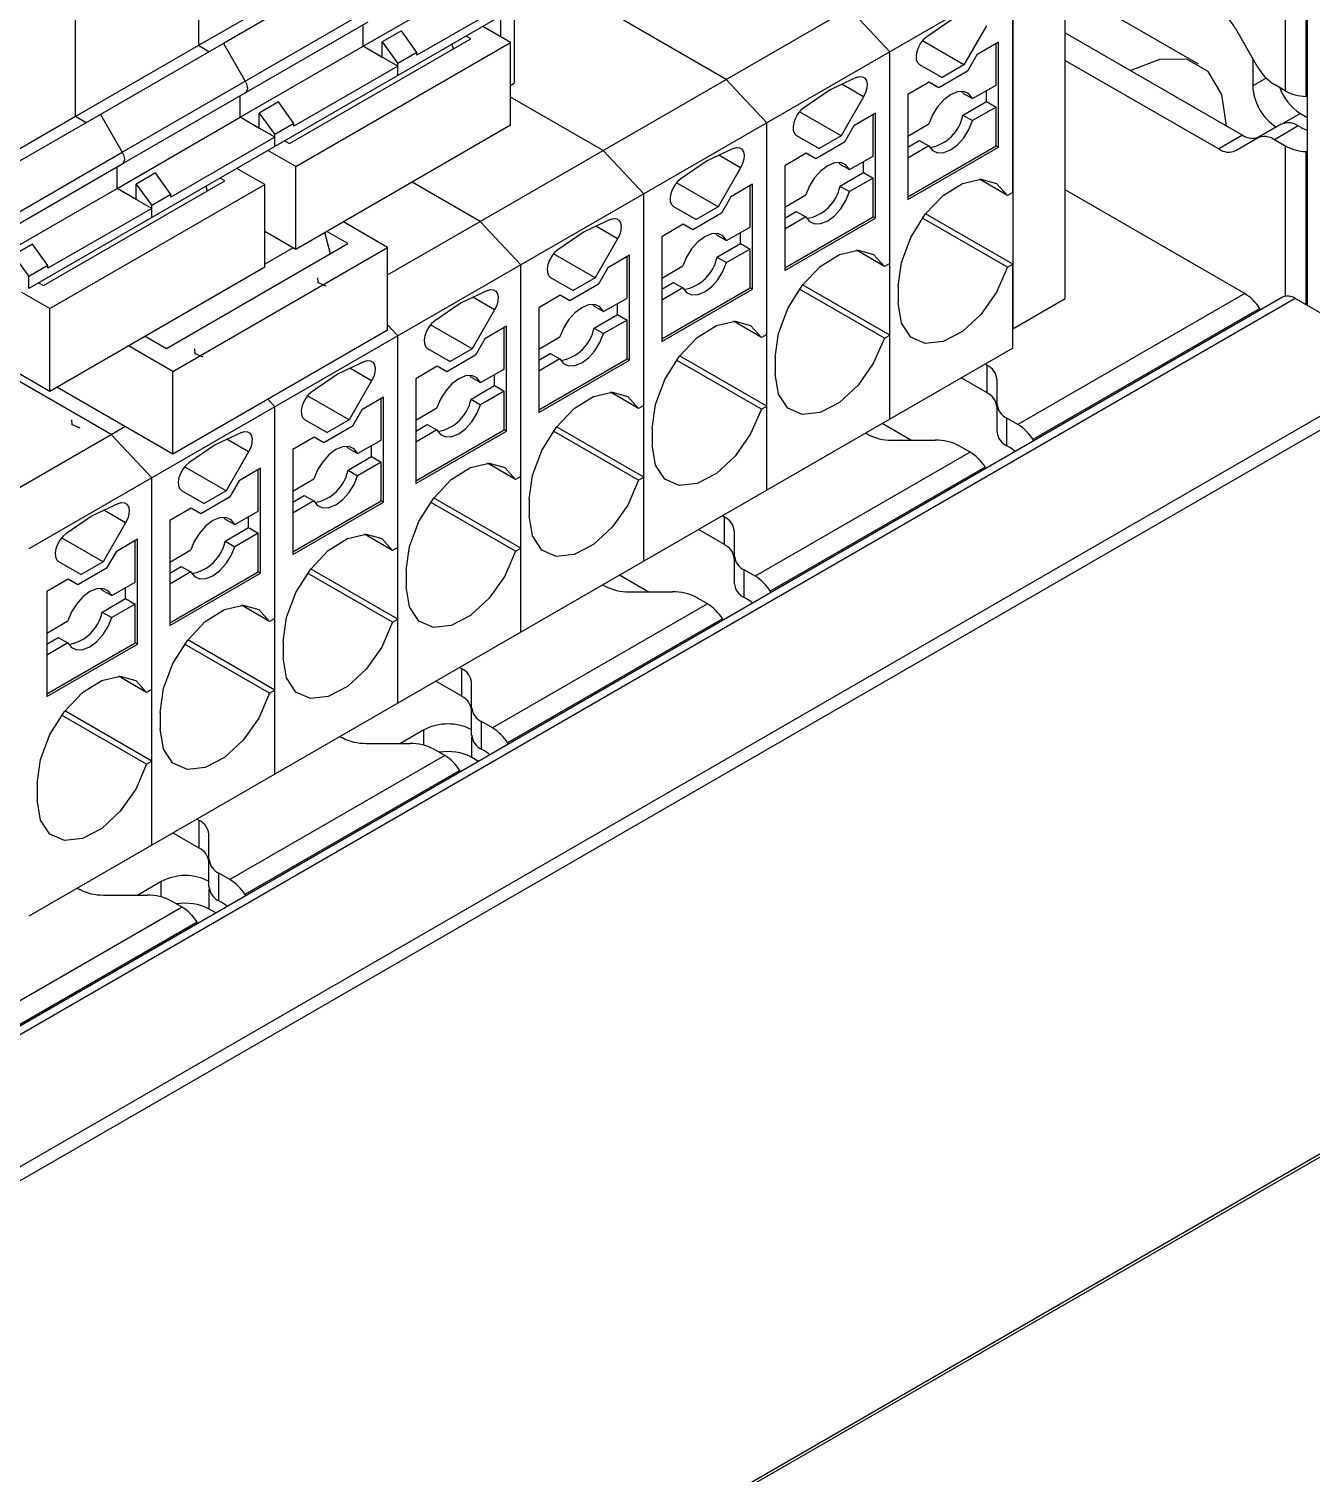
# Model space of a CAD drawing. Header units: millimetres. Extents: x 24 to 293, y 35 to 211.
# Drawn here: x 253.67 to 272.65, y 90.12 to 111.5 of the extents above; entities that cross this region are included whole.
import ezdxf

# ---------------------------------------------------------------- set-up
doc = ezdxf.new("R2010")
doc.units = ezdxf.units.MM
doc.header["$PDSIZE"] = -1

msp = doc.modelspace()

# ---------------------------------------------------------------- linework, layer by layer
at = {"color": 7, "linetype": 'Continuous', "lineweight": 25}
for p, q in [((272.597, 129.391), (272.597, 107.399)), ((272.271, 114.252), (272.271, 110.578)), ((272.575, 114.169), (272.575, 110.495)), ((256.18, 113.162), (256.18, 111.247)), ((269.014, 107.504), (269.014, 112.657)), ((258, 112.298), (256.18, 111.247)), ((258.372, 112.332), (256.551, 111.281)), ((258.619, 111.237), (260.44, 112.288)), ((254.359, 110.196), (254.359, 112.111)), ((268.236, 112.208), (266.415, 111.157)), ((268.236, 112.208), (268.236, 107.055)), ((268.236, 109.072), (268.236, 112.208)), ((270.984, 110.975), (269.014, 112.113)), ((260.953, 111.856), (259.132, 110.805)), ((260.953, 111.992), (259.415, 111.104)), ((256.873, 110.723), (258.694, 111.774)), ((260.652, 111.683), (260.652, 111.379)), ((260.855, 111.8), (260.855, 110.69)), ((263.993, 110.746), (262.473, 111.624)), ((263.993, 110.746), (265.814, 111.797)), ((265.814, 111.797), (266.415, 111.157)), ((267.352, 111.645), (266.964, 111.378)), ((256.873, 110.549), (258.694, 111.601)), ((258.619, 111.237), (258.619, 111.557)), ((259.185, 111.464), (258.902, 111.301)), ((259.415, 111.145), (259.185, 111.464)), ((260.802, 111.293), (260.389, 111.531)), ((267.848, 111.541), (267.513, 110.962)), ((269.014, 111.438), (271.639, 109.922)), ((271.859, 110.935), (271.536, 111.495)), ((256.18, 111.247), (254.359, 110.196)), ((256.551, 111.281), (254.73, 110.23)), ((256.335, 111.157), (256.18, 111.247)), ((256.551, 111.281), (256.873, 110.723)), ((256.798, 110.186), (258.619, 111.237)), ((257.526, 109.796), (260.213, 111.347)), ((257.62, 109.456), (260.802, 111.293)), ((258.902, 111.073), (258.619, 111.237)), ((259.132, 110.941), (258.619, 111.237)), ((258.902, 111.073), (258.902, 111.301)), ((258.902, 111.301), (259.132, 110.982)), ((259.955, 111.198), (259.935, 111.269)), ((260.213, 111.347), (260.142, 111.388)), ((260.802, 110.068), (260.802, 111.293)), ((267.513, 110.962), (266.898, 111.317)), ((268.024, 111.297), (267.705, 111.113)), ((267.988, 110.664), (267.988, 111.277)), ((268.024, 109.746), (268.024, 111.297)), ((259.415, 111.145), (259.132, 110.982)), ((259.132, 110.805), (259.132, 110.982)), ((259.415, 111.104), (259.415, 111.145)), ((266.415, 111.157), (264.594, 110.106)), ((266.415, 105.717), (266.415, 111.157)), ((266.415, 108.021), (266.415, 111.157)), ((266.856, 110.968), (267.19, 110.775)), ((267.513, 110.962), (267.19, 110.775)), ((267.705, 111.113), (267.564, 110.869)), ((269.014, 111.029), (271.286, 109.718)), ((271.788, 111.059), (271.788, 110.651)), ((259.132, 110.805), (257.311, 109.754)), ((259.132, 110.941), (257.594, 110.053)), ((259.132, 110.805), (259.132, 110.941)), ((265.919, 110.775), (265.531, 110.594)), ((267.564, 110.869), (267.14, 110.624)), ((271.987, 110.766), (271.788, 110.651)), ((255.052, 109.672), (256.873, 110.723)), ((255.052, 109.498), (256.873, 110.549)), ((260.802, 110.659), (260.855, 110.69)), ((262.172, 109.695), (263.993, 110.746)), ((263.993, 110.746), (264.594, 110.106)), ((265.531, 110.594), (265.143, 110.327)), ((266.027, 110.49), (265.706, 110.676)), ((266.998, 110.705), (266.68, 110.522)), ((267.14, 110.624), (266.998, 110.705)), ((267.104, 110.644), (266.998, 110.705)), ((267.14, 110.624), (267.104, 110.644)), ((267.499, 110.545), (267.486, 110.569)), ((267.499, 110.545), (267.641, 110.464)), ((267.641, 110.464), (267.988, 110.664)), ((267.847, 110.419), (267.847, 110.583)), ((272.271, 110.578), (272.109, 110.671)), ((256.798, 110.186), (256.798, 110.506)), ((257.364, 110.413), (257.081, 110.249)), ((257.594, 110.094), (257.364, 110.413)), ((262.172, 109.695), (260.802, 110.486)), ((266.027, 110.49), (265.693, 109.911)), ((266.68, 110.522), (266.68, 108.97)), ((267.499, 110.219), (267.847, 110.419)), ((267.988, 110.338), (267.641, 110.137)), ((267.847, 110.419), (267.988, 110.338)), ((267.988, 109.766), (267.988, 110.338)), ((272.597, 110.493), (272.575, 110.495)), ((254.359, 110.196), (252.538, 109.145)), ((254.73, 110.23), (252.909, 109.179)), ((254.515, 110.106), (254.359, 110.196)), ((254.73, 110.23), (255.052, 109.672)), ((254.977, 109.134), (256.798, 110.186)), ((257.311, 109.89), (256.798, 110.186)), ((257.081, 110.022), (256.798, 110.186)), ((257.081, 110.022), (257.081, 110.249)), ((257.081, 110.249), (257.311, 109.931)), ((265.693, 109.911), (265.077, 110.266)), ((266.203, 110.246), (265.885, 110.062)), ((266.167, 109.613), (266.167, 110.226)), ((266.203, 108.695), (266.203, 110.246)), ((267.499, 110.219), (267.641, 110.137)), ((272.495, 110.243), (272.243, 110.097)), ((272.495, 110.243), (272.597, 110.184)), ((257.594, 110.094), (257.311, 109.931)), ((257.311, 109.754), (257.311, 109.931)), ((257.594, 110.053), (257.594, 110.094)), ((260.802, 110.068), (257.62, 108.231)), ((264.594, 110.106), (262.773, 109.055)), ((264.594, 106.97), (264.594, 110.106)), ((264.594, 104.666), (264.594, 110.106)), ((265.035, 109.917), (265.369, 109.724)), ((265.693, 109.911), (265.369, 109.724)), ((265.885, 110.062), (265.743, 109.817)), ((266.68, 109.909), (266.992, 110.089)), ((271.639, 109.922), (271.286, 109.718)), ((272.212, 110.084), (271.859, 109.88)), ((272.462, 110.059), (272.109, 109.855)), ((272.498, 110.038), (272.462, 110.059)), ((257.311, 109.754), (255.49, 108.703)), ((257.311, 109.89), (255.773, 109.002)), ((257.62, 109.456), (257.207, 109.694)), ((257.311, 109.754), (257.311, 109.89)), ((257.455, 109.837), (257.526, 109.796)), ((260.351, 108.644), (262.172, 109.695)), ((262.172, 109.695), (262.773, 109.055)), ((264.098, 109.724), (263.71, 109.543)), ((265.743, 109.817), (265.319, 109.572)), ((266.68, 109.746), (266.851, 109.844)), ((266.68, 109.011), (267.988, 109.766)), ((266.992, 109.763), (266.68, 109.582)), ((266.68, 108.97), (268.024, 109.746)), ((266.851, 109.844), (266.992, 109.763)), ((268.024, 109.746), (267.988, 109.766)), ((271.536, 109.693), (271.859, 109.88)), ((272.271, 109.761), (272.109, 109.855)), ((272.271, 109.761), (272.271, 107.537)), ((253.232, 108.62), (255.052, 109.672)), ((253.232, 108.447), (255.052, 109.498)), ((263.71, 109.543), (263.322, 109.276)), ((264.206, 109.439), (263.885, 109.625)), ((265.177, 109.654), (264.859, 109.47)), ((264.859, 109.47), (264.859, 107.919)), ((265.319, 109.572), (265.177, 109.654)), ((265.284, 109.593), (265.177, 109.654)), ((265.319, 109.572), (265.284, 109.593)), ((265.678, 109.494), (265.665, 109.518)), ((265.678, 109.494), (265.82, 109.412)), ((265.82, 109.412), (266.167, 109.613)), ((266.026, 109.368), (266.026, 109.532)), ((272.597, 109.677), (272.575, 109.678)), ((272.575, 109.678), (272.575, 107.412)), ((254.977, 109.134), (254.977, 109.455)), ((255.543, 109.362), (255.26, 109.198)), ((255.773, 109.043), (255.543, 109.362)), ((256.572, 109.245), (256.5, 109.286)), ((257.161, 109.19), (256.747, 109.429)), ((257.62, 108.231), (257.62, 109.456)), ((264.206, 109.439), (263.872, 108.86)), ((265.678, 109.167), (266.026, 109.368)), ((266.167, 109.287), (265.82, 109.086)), ((266.026, 109.368), (266.167, 109.287)), ((266.167, 108.715), (266.167, 109.287)), ((268.159, 109.027), (267.741, 109.269)), ((253.157, 108.083), (254.977, 109.134)), ((253.885, 107.694), (256.572, 109.245)), ((253.979, 107.354), (257.161, 109.19)), ((255.26, 108.971), (254.977, 109.134)), ((255.49, 108.838), (254.977, 109.134)), ((255.26, 108.971), (255.26, 109.198)), ((255.26, 109.198), (255.49, 108.88)), ((255.773, 109.043), (255.49, 108.88)), ((255.773, 109.002), (255.773, 109.043)), ((256.313, 109.095), (256.294, 109.167)), ((257.161, 107.966), (257.161, 109.19)), ((260.351, 108.644), (259.344, 109.226)), ((262.773, 109.055), (260.953, 108.004)), ((262.773, 103.615), (262.773, 109.055)), ((262.773, 105.919), (262.773, 109.055)), ((263.872, 108.86), (263.256, 109.215)), ((264.382, 109.195), (264.064, 109.011)), ((264.347, 108.562), (264.347, 109.174)), ((264.382, 107.643), (264.382, 109.195)), ((264.859, 108.858), (265.172, 109.038)), ((265.678, 109.167), (265.82, 109.086)), ((268.236, 109.072), (268.159, 109.027)), ((271.67, 107.577), (269.014, 109.111)), ((255.49, 108.838), (253.952, 107.951)), ((255.49, 108.703), (255.49, 108.88)), ((255.49, 108.703), (255.49, 108.838)), ((263.214, 108.866), (263.549, 108.673)), ((263.872, 108.86), (263.549, 108.673)), ((264.064, 109.011), (263.922, 108.766)), ((255.49, 108.703), (253.669, 107.652)), ((258.981, 108.261), (258.327, 108.639)), ((258.981, 107.853), (260.351, 108.644)), ((260.351, 108.644), (260.953, 108.004)), ((262.277, 108.673), (261.889, 108.492)), ((263.922, 108.766), (263.498, 108.521)), ((264.859, 108.695), (265.03, 108.793)), ((264.859, 107.96), (266.167, 108.715)), ((265.172, 108.712), (264.859, 108.531)), ((264.859, 107.919), (266.203, 108.695)), ((265.03, 108.793), (265.172, 108.712)), ((266.203, 108.695), (266.167, 108.715)), ((268.159, 107.966), (266.899, 108.693)), ((268.236, 108.011), (266.945, 108.755)), ((257.62, 108.231), (257.161, 108.496)), ((258.134, 108.166), (258.05, 108.479)), ((258.392, 108.316), (258.08, 108.496)), ((261.889, 108.492), (261.501, 108.225)), ((262.386, 108.388), (262.064, 108.573)), ((263.357, 108.603), (263.038, 108.419)), ((263.038, 108.419), (263.038, 106.868)), ((263.498, 108.521), (263.357, 108.603)), ((263.463, 108.542), (263.357, 108.603)), ((263.498, 108.521), (263.463, 108.542)), ((263.857, 108.443), (263.844, 108.467)), ((263.857, 108.443), (263.999, 108.361)), ((263.999, 108.361), (264.347, 108.562)), ((264.205, 108.317), (264.205, 108.48)), ((253.722, 108.31), (253.44, 108.147)), ((253.952, 107.992), (253.722, 108.31)), ((255.705, 106.765), (258.392, 108.316)), ((255.799, 106.425), (258.981, 108.261)), ((257.58, 108.254), (257.161, 108.012)), ((258.981, 107.037), (258.981, 108.261)), ((262.386, 108.388), (262.051, 107.808)), ((263.857, 108.116), (264.205, 108.317)), ((264.347, 108.235), (263.999, 108.035)), ((264.205, 108.317), (264.347, 108.235)), ((264.347, 107.664), (264.347, 108.235)), ((266.338, 107.976), (265.92, 108.218)), ((253.44, 108.147), (253.669, 107.829)), ((253.952, 107.992), (253.669, 107.829)), ((253.952, 107.951), (253.952, 107.992)), ((260.953, 108.004), (259.132, 106.953)), ((260.953, 104.868), (260.953, 108.004)), ((260.953, 102.563), (260.953, 108.004)), ((262.051, 107.808), (261.435, 108.164)), ((262.561, 108.144), (262.243, 107.96)), ((262.526, 107.511), (262.526, 108.123)), ((262.561, 106.592), (262.561, 108.144)), ((263.038, 107.807), (263.351, 107.987)), ((263.857, 108.116), (263.999, 108.035)), ((266.415, 108.021), (266.338, 107.976)), ((268.159, 107.966), (268.236, 108.011)), ((268.236, 106.768), (268.236, 108.011)), ((253.669, 107.652), (253.669, 107.829)), ((257.161, 107.966), (253.979, 106.129)), ((261.393, 107.815), (261.728, 107.622)), ((262.051, 107.808), (261.728, 107.622)), ((262.243, 107.96), (262.102, 107.715)), ((253.979, 107.354), (253.565, 107.592)), ((253.813, 107.735), (253.885, 107.694)), ((260.457, 107.622), (260.069, 107.441)), ((261.536, 107.552), (261.218, 107.368)), ((261.677, 107.47), (261.536, 107.552)), ((261.642, 107.491), (261.536, 107.552)), ((262.102, 107.715), (261.677, 107.47)), ((263.038, 107.644), (263.209, 107.742)), ((263.038, 106.909), (264.347, 107.664)), ((263.351, 107.661), (263.038, 107.48)), ((263.038, 106.868), (264.382, 107.643)), ((263.209, 107.742), (263.351, 107.661)), ((264.382, 107.643), (264.347, 107.664)), ((266.338, 106.915), (265.078, 107.642)), ((266.415, 106.959), (265.125, 107.704)), ((266.539, 107.684), (266.539, 107.439)), ((271.67, 107.577), (268.311, 105.638)), ((272.227, 107.522), (217.939, 76.182)), ((272.417, 107.503), (217.939, 76.053)), ((253.979, 106.129), (253.979, 107.354)), ((260.069, 107.441), (259.681, 107.174)), ((260.565, 107.337), (260.23, 106.757)), ((260.565, 107.337), (260.244, 107.522)), ((261.218, 107.368), (261.218, 105.817)), ((261.677, 107.47), (261.642, 107.491)), ((262.037, 107.392), (262.023, 107.416)), ((262.037, 107.392), (262.178, 107.31)), ((262.178, 107.31), (262.526, 107.511)), ((262.384, 107.266), (262.384, 107.429)), ((268.236, 107.055), (269.014, 107.504)), ((271.894, 107.355), (268.535, 105.417)), ((271.906, 107.337), (271.894, 107.355)), ((274.111, 106.525), (272.417, 107.503)), ((262.037, 107.065), (262.384, 107.266)), ((262.526, 107.184), (262.178, 106.984)), ((262.384, 107.266), (262.526, 107.184)), ((262.526, 106.613), (262.526, 107.184)), ((264.517, 106.925), (264.099, 107.166)), ((253.979, 106.129), (252.505, 106.98)), ((255.393, 106.945), (255.705, 106.765)), ((258.981, 107.037), (255.799, 105.2)), ((259.132, 106.953), (257.311, 105.901)), ((258.981, 107.113), (259.132, 106.953)), ((259.132, 101.512), (259.132, 106.953)), ((259.132, 103.816), (259.132, 106.953)), ((260.23, 106.757), (259.614, 107.113)), ((260.422, 106.909), (260.281, 106.664)), ((260.74, 107.093), (260.422, 106.909)), ((260.705, 106.46), (260.705, 107.072)), ((260.74, 105.541), (260.74, 107.093)), ((261.218, 106.756), (261.53, 106.936)), ((262.037, 107.065), (262.178, 106.984)), ((264.594, 106.97), (264.517, 106.925)), ((266.338, 106.915), (266.415, 106.959)), ((266.415, 105.717), (266.415, 106.959)), ((255.799, 106.425), (255.145, 106.802)), ((259.572, 106.764), (259.907, 106.571)), ((260.23, 106.757), (259.907, 106.571)), ((261.218, 106.592), (261.389, 106.691)), ((261.389, 106.691), (261.53, 106.609)), ((268.236, 106.768), (266.415, 105.717)), ((274.111, 106.525), (218.951, 74.683)), ((258.636, 106.571), (258.248, 106.389)), ((259.715, 106.501), (259.397, 106.317)), ((259.857, 106.419), (259.715, 106.501)), ((259.821, 106.439), (259.715, 106.501)), ((260.281, 106.664), (259.857, 106.419)), ((261.218, 105.858), (262.526, 106.613)), ((261.53, 106.609), (261.218, 106.429)), ((261.218, 105.817), (262.561, 106.592)), ((262.561, 106.592), (262.526, 106.613)), ((264.517, 105.864), (263.257, 106.591)), ((264.594, 105.908), (263.304, 106.653)), ((264.718, 106.633), (264.718, 106.388)), ((267.856, 106.513), (267.825, 106.531)), ((267.856, 106.105), (267.856, 106.513)), ((274.199, 106.372), (219.061, 74.542)), ((254.889, 105.491), (253.369, 106.368)), ((255.799, 105.2), (255.799, 106.425)), ((258.248, 106.389), (257.86, 106.123)), ((258.744, 106.286), (258.409, 105.706)), ((258.744, 106.286), (258.423, 106.471)), ((259.397, 106.317), (259.397, 104.766)), ((259.857, 106.419), (259.821, 106.439)), ((260.216, 106.341), (260.202, 106.365)), ((260.216, 106.341), (260.357, 106.259)), ((260.357, 106.259), (260.705, 106.46)), ((260.564, 106.215), (260.564, 106.378)), ((267.856, 106.105), (267.472, 106.327)), ((268.003, 105.936), (268.003, 106.309)), ((255.799, 105.2), (254.084, 106.19)), ((258.409, 105.706), (257.794, 106.062)), ((260.216, 106.014), (260.564, 106.215)), ((260.705, 106.133), (260.357, 105.932)), ((260.564, 106.215), (260.705, 106.133)), ((260.705, 105.562), (260.705, 106.133)), ((262.696, 105.874), (262.278, 106.115)), ((257.311, 105.901), (255.49, 104.85)), ((257.207, 106.012), (257.311, 105.901)), ((257.311, 102.765), (257.311, 105.901)), ((257.311, 100.461), (257.311, 105.901)), ((258.601, 105.858), (258.46, 105.613)), ((258.92, 106.041), (258.601, 105.858)), ((258.884, 105.409), (258.884, 106.021)), ((258.92, 104.49), (258.92, 106.041)), ((259.397, 105.705), (259.709, 105.885)), ((260.216, 106.014), (260.357, 105.932)), ((262.773, 105.919), (262.696, 105.874)), ((264.517, 105.864), (264.594, 105.908)), ((264.594, 104.666), (264.594, 105.908)), ((268.003, 105.527), (268.003, 105.936)), ((257.752, 105.713), (258.086, 105.52)), ((258.409, 105.706), (258.086, 105.52)), ((259.397, 105.541), (259.568, 105.64)), ((259.568, 105.64), (259.709, 105.558)), ((266.415, 105.717), (264.594, 104.666)), ((266.728, 105.408), (266.304, 105.653)), ((268.311, 105.638), (268.149, 105.732)), ((268.149, 105.323), (268.149, 105.732)), ((253.068, 104.439), (254.889, 105.491)), ((254.889, 105.491), (255.092, 105.608)), ((254.889, 105.491), (255.49, 104.85)), ((256.815, 105.52), (256.427, 105.338)), ((256.923, 105.235), (256.602, 105.42)), ((257.894, 105.45), (257.576, 105.266)), ((258.036, 105.368), (257.894, 105.45)), ((258, 105.388), (257.894, 105.45)), ((258.46, 105.613), (258.036, 105.368)), ((258.537, 105.208), (258.884, 105.409)), ((259.397, 104.806), (260.705, 105.562)), ((259.709, 105.558), (259.397, 105.378)), ((259.397, 104.766), (260.74, 105.541)), ((260.74, 105.541), (260.705, 105.562)), ((262.696, 104.813), (261.436, 105.54)), ((262.773, 104.857), (261.483, 105.602)), ((262.897, 105.582), (262.897, 105.337)), ((266.057, 105.51), (266.088, 105.493)), ((266.442, 105.408), (267.088, 105.408)), ((268.547, 105.398), (268.535, 105.417)), ((256.427, 105.338), (256.039, 105.072)), ((256.923, 105.235), (256.589, 104.655)), ((257.576, 105.266), (257.576, 103.714)), ((258.036, 105.368), (258, 105.388)), ((258.395, 105.29), (258.382, 105.314)), ((258.395, 105.29), (258.537, 105.208)), ((258.743, 105.164), (258.743, 105.327)), ((267.604, 105.23), (264.422, 103.393)), ((267.604, 105.23), (267.442, 105.323)), ((268.185, 105.303), (268.149, 105.323)), ((256.589, 104.655), (255.973, 105.011)), ((257.099, 104.99), (256.781, 104.807)), ((257.099, 103.439), (257.099, 104.99)), ((258.395, 104.963), (258.743, 105.164)), ((258.884, 105.082), (258.537, 104.881)), ((258.743, 105.164), (258.884, 105.082)), ((258.884, 104.51), (258.884, 105.082)), ((260.875, 104.823), (260.457, 105.064)), ((267.828, 105.008), (264.646, 103.171)), ((267.84, 104.989), (267.828, 105.008)), ((255.49, 104.85), (253.669, 103.799)), ((255.49, 99.41), (255.49, 104.85)), ((255.49, 101.714), (255.49, 104.85)), ((256.781, 104.807), (256.639, 104.562)), ((257.063, 104.358), (257.063, 104.97)), ((257.576, 104.653), (257.888, 104.834)), ((258.395, 104.963), (258.537, 104.881)), ((260.953, 104.868), (260.875, 104.823)), ((262.696, 104.813), (262.773, 104.857)), ((262.773, 103.615), (262.773, 104.857)), ((255.931, 104.662), (256.265, 104.468)), ((256.639, 104.562), (256.215, 104.317)), ((256.589, 104.655), (256.265, 104.468)), ((257.576, 104.49), (257.747, 104.589)), ((257.747, 104.589), (257.888, 104.507)), ((260.953, 103.806), (259.662, 104.551)), ((264.594, 104.666), (262.773, 103.615)), ((254.994, 104.469), (254.606, 104.287)), ((255.102, 104.183), (254.781, 104.369)), ((256.073, 104.398), (255.755, 104.215)), ((256.215, 104.317), (256.073, 104.398)), ((256.18, 104.337), (256.073, 104.398)), ((256.215, 104.317), (256.18, 104.337)), ((256.716, 104.157), (257.063, 104.358)), ((257.576, 103.755), (258.884, 104.51)), ((257.888, 104.507), (257.576, 104.327)), ((257.576, 103.714), (258.92, 104.49)), ((258.92, 104.49), (258.884, 104.51)), ((260.875, 103.761), (259.616, 104.489)), ((261.076, 104.531), (261.076, 104.286)), ((254.606, 104.287), (254.218, 104.021)), ((255.102, 104.183), (254.768, 103.604)), ((255.755, 104.215), (255.755, 102.663)), ((256.574, 104.238), (256.561, 104.263)), ((256.574, 104.238), (256.716, 104.157)), ((256.922, 104.113), (256.922, 104.276)), ((263.967, 104.268), (263.936, 104.286)), ((263.967, 103.86), (263.967, 104.268)), ((254.768, 103.604), (254.152, 103.959)), ((255.278, 103.939), (254.96, 103.756)), ((255.243, 103.306), (255.243, 103.919)), ((255.278, 102.388), (255.278, 103.939)), ((256.574, 103.912), (256.922, 104.113)), ((256.574, 103.912), (256.716, 103.83)), ((257.063, 104.031), (256.716, 103.83)), ((256.922, 104.113), (257.063, 104.031)), ((257.063, 103.459), (257.063, 104.031)), ((259.055, 103.772), (258.637, 104.013)), ((263.967, 103.86), (263.582, 104.082)), ((264.114, 103.691), (264.114, 104.064)), ((254.96, 103.756), (254.818, 103.511)), ((255.755, 103.602), (256.068, 103.783)), ((259.132, 103.816), (259.055, 103.772)), ((260.875, 103.761), (260.953, 103.806)), ((260.953, 102.563), (260.953, 103.806)), ((254.11, 103.611), (254.445, 103.417)), ((254.818, 103.511), (254.394, 103.266)), ((254.768, 103.604), (254.445, 103.417)), ((255.755, 103.439), (255.926, 103.538)), ((255.926, 103.538), (256.068, 103.456)), ((259.132, 102.755), (257.841, 103.5)), ((259.255, 103.48), (259.255, 103.235)), ((262.773, 103.615), (260.953, 102.563)), ((264.114, 103.282), (264.114, 103.691)), ((264.422, 103.393), (264.26, 103.487)), ((264.26, 103.078), (264.26, 103.487)), ((254.253, 103.347), (253.934, 103.164)), ((254.394, 103.266), (254.253, 103.347)), ((254.359, 103.286), (254.253, 103.347)), ((254.394, 103.266), (254.359, 103.286)), ((254.895, 103.106), (255.243, 103.306)), ((255.755, 102.704), (257.063, 103.459)), ((256.068, 103.456), (255.755, 103.276)), ((255.755, 102.663), (257.099, 103.439)), ((257.099, 103.439), (257.063, 103.459)), ((259.055, 102.71), (257.795, 103.438)), ((262.168, 103.265), (262.199, 103.247)), ((262.838, 103.163), (262.414, 103.407)), ((253.934, 103.164), (253.934, 101.612)), ((254.753, 103.187), (254.74, 103.211)), ((254.753, 103.187), (254.895, 103.106)), ((254.753, 102.861), (255.101, 103.061)), ((255.101, 103.061), (255.101, 103.225)), ((255.101, 103.061), (255.243, 102.98)), ((262.553, 103.163), (263.199, 103.163)), ((263.715, 102.985), (263.553, 103.078)), ((264.296, 103.058), (264.26, 103.078)), ((264.658, 103.152), (264.646, 103.171)), ((254.753, 102.861), (254.895, 102.779)), ((255.243, 102.98), (254.895, 102.779)), ((255.243, 102.408), (255.243, 102.98)), ((257.234, 102.721), (256.816, 102.962)), ((263.715, 102.985), (260.533, 101.148)), ((253.934, 102.551), (254.247, 102.732)), ((257.311, 102.765), (257.234, 102.721)), ((259.055, 102.71), (259.132, 102.755)), ((259.132, 101.512), (259.132, 102.755)), ((263.939, 102.763), (260.757, 100.926)), ((263.951, 102.744), (263.939, 102.763)), ((253.934, 102.388), (254.105, 102.487)), ((254.105, 102.487), (254.247, 102.405)), ((257.311, 101.704), (256.021, 102.449)), ((257.435, 102.428), (257.435, 102.183)), ((260.953, 102.563), (259.132, 101.512)), ((253.934, 101.653), (255.243, 102.408)), ((254.247, 102.405), (253.934, 102.225)), ((253.934, 101.612), (255.278, 102.388)), ((255.278, 102.388), (255.243, 102.408)), ((257.234, 101.659), (255.974, 102.386)), ((260.078, 102.023), (260.047, 102.041)), ((260.078, 101.615), (260.078, 102.023)), ((255.413, 101.67), (254.995, 101.911)), ((260.078, 101.615), (259.693, 101.837)), ((260.224, 101.446), (260.224, 101.819)), ((255.49, 101.714), (255.413, 101.67)), ((257.234, 101.659), (257.311, 101.704)), ((257.311, 100.461), (257.311, 101.704)), ((255.49, 100.653), (254.2, 101.398)), ((255.614, 101.377), (255.614, 101.132)), ((259.132, 101.512), (257.311, 100.461)), ((260.224, 101.037), (260.224, 101.446)), ((255.413, 100.608), (254.153, 101.335)), ((260.533, 101.148), (260.371, 101.241)), ((260.371, 100.833), (260.371, 101.241)), ((258.279, 101.02), (258.31, 101.002)), ((258.664, 100.918), (259.31, 100.918)), ((259.519, 101.119), (259.171, 100.918)), ((259.519, 100.891), (259.519, 101.119)), ((260.227, 100.711), (260.227, 101.011)), ((260.769, 100.907), (260.757, 100.926)), ((259.826, 100.74), (256.644, 98.903)), ((259.826, 100.74), (259.664, 100.833)), ((260.328, 100.652), (260.227, 100.711)), ((260.407, 100.812), (260.371, 100.833)), ((255.413, 100.608), (255.49, 100.653)), ((255.49, 99.41), (255.49, 100.653)), ((260.05, 100.518), (256.868, 98.681)), ((260.062, 100.499), (260.05, 100.518)), ((253.793, 100.326), (253.793, 100.081)), ((257.311, 100.461), (255.49, 99.41)), ((256.189, 99.778), (256.158, 99.796)), ((256.189, 99.369), (256.189, 99.778)), ((256.189, 99.369), (255.804, 99.591)), ((256.335, 99.2), (256.335, 99.574)), ((255.49, 99.41), (253.669, 98.359)), ((256.335, 98.792), (256.335, 99.2)), ((256.644, 98.903), (256.482, 98.996)), ((256.482, 98.588), (256.482, 98.996)), ((254.39, 98.775), (254.421, 98.757)), ((255.63, 98.874), (255.282, 98.673)), ((255.63, 98.646), (255.63, 98.874)), ((254.775, 98.673), (255.421, 98.673)), ((255.937, 98.495), (255.775, 98.588)), ((256.337, 98.466), (256.337, 98.766)), ((256.518, 98.567), (256.482, 98.588)), ((256.88, 98.662), (256.868, 98.681)), ((255.937, 98.495), (252.755, 96.658)), ((256.439, 98.407), (256.337, 98.466)), ((256.161, 98.273), (252.979, 96.436)), ((256.173, 98.254), (256.161, 98.273)), ((204.7, 55.492), (274.173, 95.598)), ((274.199, 95.655), (204.726, 55.549))]:
    msp.add_line(p, q, dxfattribs=at)
at = {"color": 7, "linetype": 'Continuous'}
for p, q in [((257.954, 107.741), (257.947, 107.81)), ((257.954, 107.741), (258.067, 107.692)), ((256.133, 106.69), (256.126, 106.759)), ((256.133, 106.69), (256.246, 106.64)), ((254.312, 105.639), (254.305, 105.708)), ((254.312, 105.639), (254.425, 105.589))]:
    msp.add_line(p, q, dxfattribs=at)
at = {"color": 7, "linetype": 'Continuous', "lineweight": 25, "flags": 128}
for points in [[(266.964, 111.378), (266.915, 111.337), (266.872, 111.284), (266.838, 111.222), (266.814, 111.158), (266.804, 111.096), (266.808, 111.041), (266.826, 110.997), (266.856, 110.968)], [(271.399, 110.06), (271.33, 110.524), (271.129, 110.863), (270.816, 111.044), (270.422, 111.049), (269.985, 110.877)], [(265.919, 110.775), (265.967, 110.79), (266.011, 110.786), (266.045, 110.765), (266.069, 110.728), (266.079, 110.677), (266.075, 110.617), (266.057, 110.553), (266.027, 110.49)], [(256.873, 110.723), (256.892, 110.683), (256.902, 110.643), (256.904, 110.606), (256.896, 110.576), (256.88, 110.554), (256.873, 110.549)], [(256.873, 110.723), (256.892, 110.683), (256.902, 110.643), (256.904, 110.606), (256.896, 110.576), (256.88, 110.554), (256.873, 110.549)], [(267.641, 110.464), (267.587, 110.533), (267.51, 110.567), (267.418, 110.563), (267.316, 110.521), (267.215, 110.446), (267.123, 110.343), (267.046, 110.221), (266.992, 110.089)], [(265.143, 110.327), (265.095, 110.286), (265.051, 110.232), (265.017, 110.171), (264.993, 110.107), (264.983, 110.045), (264.987, 109.99), (265.005, 109.946), (265.035, 109.917)], [(266.992, 109.763), (267.046, 109.694), (267.123, 109.66), (267.215, 109.664), (267.316, 109.705), (267.418, 109.78), (267.51, 109.883), (267.587, 110.006), (267.641, 110.137)], [(264.098, 109.724), (264.147, 109.739), (264.19, 109.735), (264.225, 109.714), (264.248, 109.676), (264.258, 109.626), (264.254, 109.566), (264.236, 109.502), (264.206, 109.439)], [(255.052, 109.672), (255.071, 109.632), (255.081, 109.592), (255.083, 109.555), (255.075, 109.525), (255.059, 109.503), (255.052, 109.498)], [(255.052, 109.672), (255.071, 109.632), (255.081, 109.592), (255.083, 109.555), (255.075, 109.525), (255.059, 109.503), (255.052, 109.498)], [(265.82, 109.412), (265.766, 109.481), (265.689, 109.515), (265.597, 109.512), (265.496, 109.47), (265.395, 109.395), (265.302, 109.292), (265.226, 109.17), (265.172, 109.038)], [(263.322, 109.276), (263.274, 109.235), (263.231, 109.181), (263.196, 109.12), (263.173, 109.056), (263.163, 108.994), (263.166, 108.939), (263.184, 108.895), (263.214, 108.866)], [(266.539, 107.684), (266.587, 108.038), (266.726, 108.407), (266.941, 108.75), (267.206, 109.027), (267.492, 109.207), (267.766, 109.269), (267.997, 109.207), (268.159, 109.027)], [(265.172, 108.712), (265.226, 108.643), (265.302, 108.609), (265.395, 108.612), (265.496, 108.654), (265.597, 108.729), (265.689, 108.832), (265.766, 108.955), (265.82, 109.086)], [(262.277, 108.673), (262.326, 108.688), (262.369, 108.684), (262.404, 108.663), (262.427, 108.625), (262.437, 108.575), (262.433, 108.515), (262.416, 108.451), (262.386, 108.388)], [(263.999, 108.361), (263.945, 108.43), (263.869, 108.464), (263.776, 108.46), (263.675, 108.419), (263.574, 108.344), (263.481, 108.241), (263.405, 108.118), (263.351, 107.987)], [(261.501, 108.225), (261.453, 108.184), (261.41, 108.13), (261.375, 108.069), (261.352, 108.005), (261.342, 107.942), (261.346, 107.887), (261.363, 107.844), (261.393, 107.815)], [(264.718, 106.633), (264.766, 106.987), (264.906, 107.356), (265.12, 107.698), (265.385, 107.976), (265.671, 108.156), (265.945, 108.218), (266.176, 108.156), (266.338, 107.976)], [(263.351, 107.661), (263.405, 107.592), (263.481, 107.558), (263.574, 107.561), (263.675, 107.603), (263.776, 107.678), (263.869, 107.781), (263.945, 107.903), (263.999, 108.035)], [(268.159, 107.966), (267.997, 107.6), (267.766, 107.271), (267.492, 107.017), (267.206, 106.867), (266.941, 106.838), (266.726, 106.933), (266.587, 107.141), (266.539, 107.439)], [(260.457, 107.622), (260.505, 107.636), (260.548, 107.633), (260.583, 107.612), (260.606, 107.574), (260.616, 107.524), (260.612, 107.464), (260.595, 107.4), (260.565, 107.337)], [(262.178, 107.31), (262.124, 107.379), (262.048, 107.413), (261.955, 107.409), (261.854, 107.368), (261.753, 107.293), (261.66, 107.19), (261.584, 107.067), (261.53, 106.936)], [(259.681, 107.174), (259.632, 107.133), (259.589, 107.079), (259.554, 107.018), (259.531, 106.953), (259.521, 106.891), (259.525, 106.836), (259.542, 106.793), (259.572, 106.764)], [(262.897, 105.582), (262.945, 105.935), (263.085, 106.305), (263.299, 106.647), (263.565, 106.924), (263.851, 107.105), (264.125, 107.167), (264.355, 107.105), (264.517, 106.925)], [(261.53, 106.609), (261.584, 106.54), (261.66, 106.506), (261.753, 106.51), (261.854, 106.552), (261.955, 106.627), (262.048, 106.73), (262.124, 106.852), (262.178, 106.984)], [(266.338, 106.915), (266.176, 106.549), (265.945, 106.22), (265.671, 105.966), (265.385, 105.816), (265.12, 105.787), (264.906, 105.882), (264.766, 106.09), (264.718, 106.388)], [(258.636, 106.571), (258.684, 106.585), (258.727, 106.582), (258.762, 106.56), (258.785, 106.523), (258.795, 106.473), (258.792, 106.413), (258.774, 106.349), (258.744, 106.286)], [(260.357, 106.259), (260.303, 106.328), (260.227, 106.362), (260.134, 106.358), (260.033, 106.317), (259.932, 106.242), (259.84, 106.138), (259.763, 106.016), (259.709, 105.885)], [(257.86, 106.123), (257.811, 106.081), (257.768, 106.028), (257.734, 105.967), (257.71, 105.902), (257.7, 105.84), (257.704, 105.785), (257.722, 105.742), (257.752, 105.713)], [(261.076, 104.531), (261.125, 104.884), (261.264, 105.254), (261.478, 105.596), (261.744, 105.873), (262.03, 106.053), (262.304, 106.116), (262.535, 106.054), (262.696, 105.874)], [(259.709, 105.558), (259.763, 105.489), (259.84, 105.455), (259.932, 105.459), (260.033, 105.5), (260.134, 105.576), (260.227, 105.679), (260.303, 105.801), (260.357, 105.932)], [(264.517, 105.864), (264.355, 105.498), (264.125, 105.169), (263.851, 104.915), (263.565, 104.765), (263.299, 104.736), (263.085, 104.831), (262.945, 105.039), (262.897, 105.337)], [(256.815, 105.52), (256.863, 105.534), (256.907, 105.531), (256.941, 105.509), (256.965, 105.472), (256.975, 105.421), (256.971, 105.362), (256.953, 105.298), (256.923, 105.235)], [(258.537, 105.208), (258.483, 105.277), (258.406, 105.311), (258.314, 105.307), (258.212, 105.266), (258.111, 105.19), (258.019, 105.087), (257.942, 104.965), (257.888, 104.834)], [(256.039, 105.072), (255.991, 105.03), (255.947, 104.977), (255.913, 104.915), (255.889, 104.851), (255.879, 104.789), (255.883, 104.734), (255.901, 104.69), (255.931, 104.662)], [(259.255, 103.48), (259.304, 103.833), (259.443, 104.202), (259.658, 104.545), (259.923, 104.822), (260.209, 105.002), (260.483, 105.065), (260.714, 105.003), (260.875, 104.823)], [(257.888, 104.507), (257.942, 104.438), (258.019, 104.404), (258.111, 104.408), (258.212, 104.449), (258.314, 104.525), (258.406, 104.628), (258.483, 104.75), (258.537, 104.881)], [(262.696, 104.813), (262.535, 104.446), (262.304, 104.118), (262.03, 103.864), (261.744, 103.714), (261.478, 103.685), (261.264, 103.779), (261.125, 103.988), (261.076, 104.286)], [(254.994, 104.469), (255.043, 104.483), (255.086, 104.479), (255.121, 104.458), (255.144, 104.421), (255.154, 104.37), (255.15, 104.311), (255.132, 104.247), (255.102, 104.183)], [(256.716, 104.157), (256.662, 104.226), (256.585, 104.26), (256.493, 104.256), (256.392, 104.215), (256.291, 104.139), (256.198, 104.036), (256.122, 103.914), (256.068, 103.783)], [(254.218, 104.021), (254.17, 103.979), (254.127, 103.926), (254.092, 103.864), (254.069, 103.8), (254.059, 103.738), (254.062, 103.683), (254.08, 103.639), (254.11, 103.611)], [(257.435, 102.428), (257.483, 102.782), (257.622, 103.151), (257.837, 103.494), (258.102, 103.771), (258.388, 103.951), (258.662, 104.014), (258.893, 103.952), (259.055, 103.772)], [(256.068, 103.456), (256.122, 103.387), (256.198, 103.353), (256.291, 103.357), (256.392, 103.398), (256.493, 103.474), (256.585, 103.577), (256.662, 103.699), (256.716, 103.83)], [(260.875, 103.761), (260.714, 103.395), (260.483, 103.067), (260.209, 102.813), (259.923, 102.663), (259.658, 102.633), (259.443, 102.728), (259.304, 102.937), (259.255, 103.235)], [(254.895, 103.106), (254.841, 103.175), (254.765, 103.209), (254.672, 103.205), (254.571, 103.164), (254.47, 103.088), (254.377, 102.985), (254.301, 102.863), (254.247, 102.732)], [(255.614, 101.377), (255.662, 101.731), (255.802, 102.1), (256.016, 102.443), (256.281, 102.72), (256.567, 102.9), (256.841, 102.963), (257.072, 102.9), (257.234, 102.721)], [(254.247, 102.405), (254.301, 102.336), (254.377, 102.302), (254.47, 102.306), (254.571, 102.347), (254.672, 102.422), (254.765, 102.526), (254.841, 102.648), (254.895, 102.779)], [(259.055, 102.71), (258.893, 102.344), (258.662, 102.015), (258.388, 101.762), (258.102, 101.612), (257.837, 101.582), (257.622, 101.677), (257.483, 101.886), (257.435, 102.183)], [(253.793, 100.326), (253.841, 100.68), (253.981, 101.049), (254.195, 101.392), (254.461, 101.669), (254.747, 101.849), (255.021, 101.911), (255.251, 101.849), (255.413, 101.67)], [(257.234, 101.659), (257.072, 101.293), (256.841, 100.964), (256.567, 100.71), (256.281, 100.56), (256.016, 100.531), (255.802, 100.626), (255.662, 100.834), (255.614, 101.132)], [(255.413, 100.608), (255.251, 100.242), (255.021, 99.913), (254.747, 99.659), (254.461, 99.509), (254.195, 99.48), (253.981, 99.575), (253.841, 99.783), (253.793, 100.081)]]:
    msp.add_lwpolyline(points, dxfattribs=at)
at = {"color": 7, "linetype": 'Continuous', "lineweight": 25}
for centre, radius, start, end in [((270.904, 111.147), 0.721, 28.8556, 58.0453), ((272.491, 111.283), 0.721, 208.8556, 238.0453), ((272.555, 110.686), 0.768, 182.6055, 237.3945), ((272.91, 110.89), 0.769, 200.1005, 237.3265), ((272.602, 111.191), 0.697, 241.6443, 267.7626), ((266.901, 110.339), 0.61, 279.8834, 348.5645), ((271.786, 110.126), 0.251, 234.3818, 294.314), ((271.962, 109.65), 0.251, 54.3818, 114.314), ((272.316, 109.854), 0.251, 54.3818, 114.314), ((272.776, 110.526), 0.561, 240.3321, 251.4419), ((271.432, 109.922), 0.251, 234.3818, 294.314), ((272.602, 110.375), 0.697, 241.6443, 267.7626), ((265.081, 109.288), 0.61, 279.8834, 348.5645), ((263.26, 108.237), 0.61, 279.8834, 348.5645), ((271.304, 106.984), 0.697, 32.2378, 58.3609), ((272.306, 107.354), 0.186, 53.4477, 115.2418), ((261.439, 107.186), 0.61, 279.8834, 348.5645), ((267.752, 106.284), 0.251, 5.6948, 65.6253), ((267.752, 105.876), 0.251, 5.6948, 65.6253), ((259.618, 106.135), 0.61, 279.8834, 348.5645), ((268.253, 105.961), 0.251, 185.6948, 245.6253), ((267.945, 105.045), 0.697, 32.2378, 58.3609), ((266.428, 106.129), 0.721, 241.9598, 271.1441), ((267.103, 104.687), 0.721, 61.9598, 91.1441), ((268.253, 105.552), 0.251, 185.6948, 245.6253), ((267.238, 104.637), 0.697, 32.2378, 58.3609), ((267.901, 104.818), 0.561, 48.5712, 59.6735), ((257.797, 105.084), 0.61, 279.8834, 348.5645), ((263.863, 104.039), 0.251, 5.6948, 65.6253), ((255.977, 104.033), 0.61, 279.8834, 348.5645), ((263.863, 103.631), 0.251, 5.6948, 65.6253), ((264.364, 103.716), 0.251, 185.6948, 245.6253), ((264.364, 103.307), 0.251, 185.6948, 245.6253), ((264.056, 102.8), 0.697, 32.2378, 58.3609), ((262.538, 103.884), 0.721, 241.9598, 271.1441), ((263.214, 102.442), 0.721, 61.9598, 91.1441), ((264.012, 102.573), 0.561, 48.5712, 59.6735), ((254.156, 102.982), 0.61, 279.8834, 348.5645), ((263.349, 102.391), 0.697, 32.2378, 58.3609), ((259.974, 101.794), 0.251, 5.6948, 65.6253), ((259.974, 101.385), 0.251, 5.6948, 65.6253), ((260.475, 101.47), 0.251, 185.6948, 245.6253), ((259.873, 100.437), 0.769, 62.6097, 117.3903), ((260.167, 100.554), 0.697, 32.2378, 58.3609), ((258.649, 101.639), 0.721, 241.9598, 271.1441), ((259.325, 100.196), 0.721, 61.9598, 91.1441), ((260.475, 101.062), 0.251, 185.6948, 245.6253), ((259.874, 100.028), 0.769, 62.6743, 99.5768), ((259.46, 100.146), 0.697, 32.2378, 58.3609), ((260.123, 100.328), 0.561, 48.5712, 59.6735), ((256.085, 99.549), 0.251, 5.6948, 65.6253), ((256.085, 99.14), 0.251, 5.6948, 65.6253), ((256.586, 99.225), 0.251, 185.6948, 245.6253), ((255.984, 98.192), 0.769, 62.6097, 117.3903), ((256.586, 98.817), 0.251, 185.6948, 245.6253), ((256.278, 98.309), 0.697, 32.2378, 58.3609), ((254.76, 99.394), 0.721, 241.9598, 271.1441), ((255.436, 97.951), 0.721, 61.9598, 91.1441), ((256.234, 98.083), 0.561, 48.5712, 59.6735), ((255.985, 97.783), 0.769, 62.6743, 99.5768), ((255.571, 97.901), 0.697, 32.2378, 58.3609)]:
    msp.add_arc(centre, radius, start, end, dxfattribs=at)
at = {"color": 7, "linetype": 'Continuous'}
for p in [(257.954, 107.741), (256.133, 106.69), (254.312, 105.639)]:
    msp.add_point(p, dxfattribs=at)

doc.saveas('drawing.dxf')
